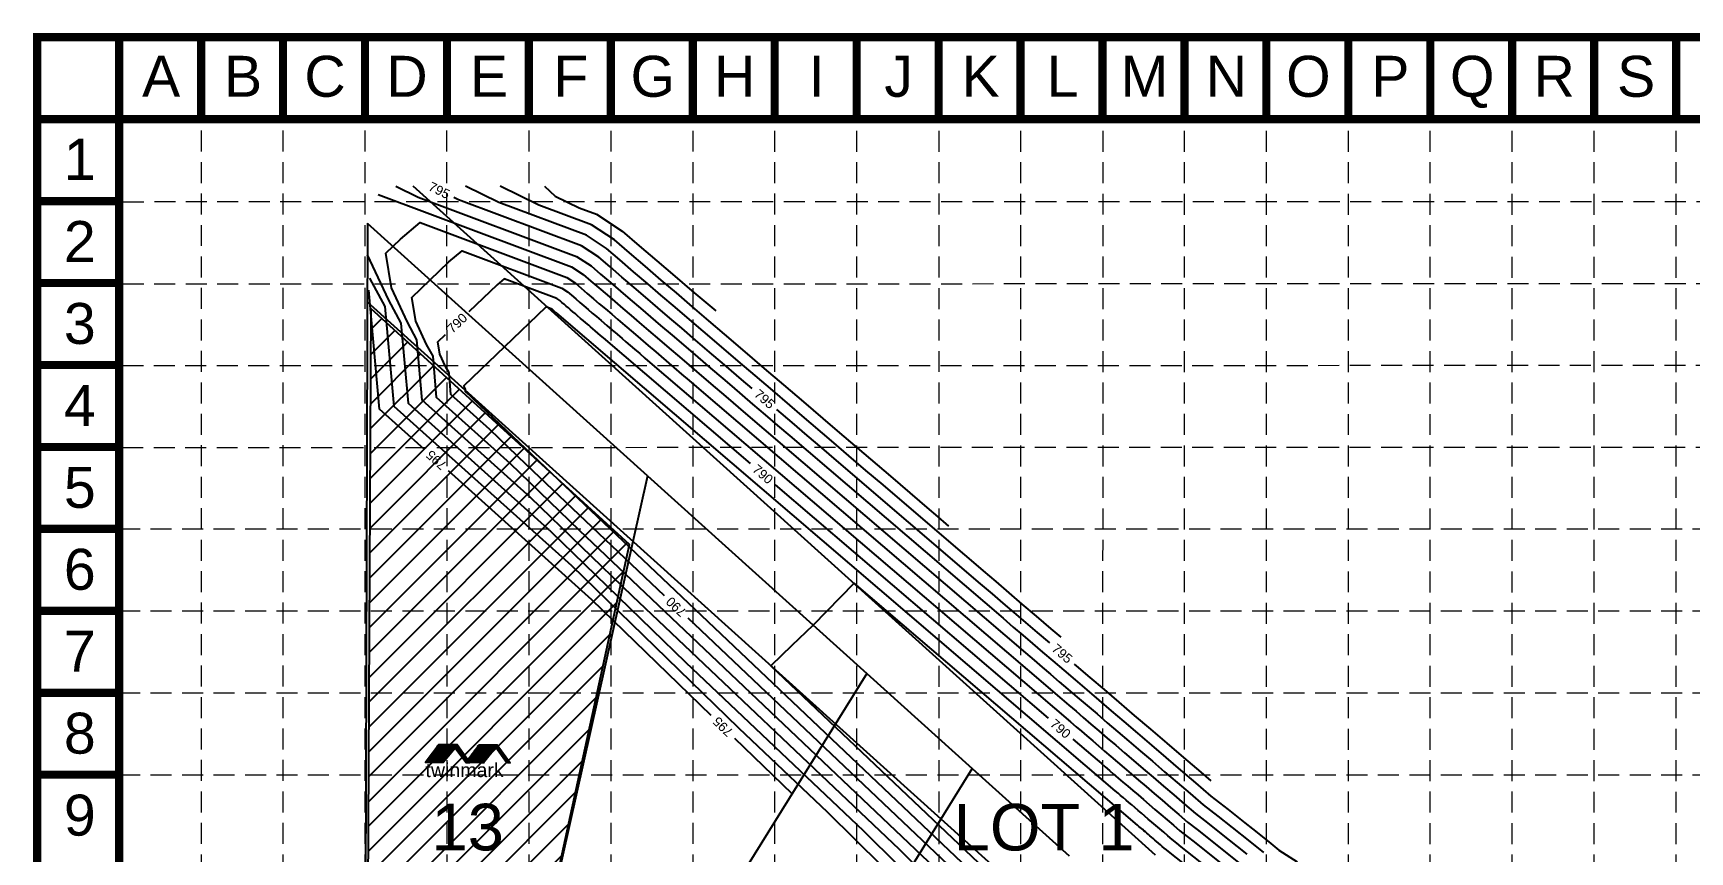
# Model space of a CAD drawing. Extents: x -1498 to -89, y 689 to 2942.
# Drawn here: x -1498 to -788, y 2591 to 2942 of the extents above; entities that cross this region are included whole.
import ezdxf
from ezdxf.enums import TextEntityAlignment as Align

# ---------------------------------------------------------------- set-up
doc = ezdxf.new("R2010")
doc.units = 0
doc.header["$LTSCALE"] = 40
doc.header["$MEASUREMENT"] = 0
for name, pattern in [('DASHED', [0.75, 0.5, -0.25]), ('HIDDEN', [0.375, 0.25, -0.125]), ('PHANTOM2', [1.25, 0.625, -0.125, 0.125, -0.125, 0.125, -0.125])]:
    doc.linetypes.add(name, pattern=pattern)
doc.layers.get('0').update_dxf_attribs({"color": 2, "linetype": 'CONTINUOUS'})
for name, color, linetype in [('BASE', 7, 'CONTINUOUS'), ('CONT-PROP-MAJ', 5, 'CONTINUOUS'), ('CONT-PROP-MIN', 3, 'CONTINUOUS'), ('CONT-PROP-TEXT', 4, 'CONTINUOUS'), ('CTRL-LOTS', 2, 'PHANTOM2'), ('CTRL-LOTS-TEXT', 2, 'CONTINUOUS'), ('CTRL-ROW-TEXT', 2, 'CONTINUOUS'), ('GRAD-CHAN', 1, 'CONTINUOUS'), ('GRID', 254, 'DASHED'), ('SODDED LOT', 2, 'CONTINUOUS')]:
    doc.layers.add(name, color=color, linetype=linetype)
doc.styles.get("Standard").update_dxf_attribs({"font": 'ARIAL.TTF'})
pattern_1 = [(45, (4.854334407307874, -12.18938809205213), (-0.08838834764831843, 0.08838834764831845), [])]

# ---------------------------------------------------------------- blocks, each defined once
blk = doc.blocks.new('A$C198E63FF')
h = blk.add_hatch()
h.set_pattern_fill('ANSI31', color=13, style=0)
h.set_pattern_definition(pattern_1)
h.paths.add_polyline_path([(73.40358997496685, 43.43432630135123), (95.95476146526772, 73.77610925787079), (127.2681583846191, 73.77610925787079), (149.5735913536467, 42.86797112376875), (142.9478465513587, 42.99509203079428), (124.7094363055133, 68.78023178847573), (103.6758729932392, 42.86797112376875)])
h.paths.add_polyline_path([(3.73605410065494, 43.2002191063489), (26.89828842531125, 74.02054019488199), (58.21168534466989, 74.02054019488199), (80.36558434990093, 43.29314156045132), (73.12803707660925, 43.44820198452866), (54.7676032676157, 67.89287476630628), (34.61939995329004, 43.11240206078723)])
h = blk.add_hatch()
h.set_pattern_fill('ANSI31', color=13, style=0)
h.set_pattern_definition(pattern_1)
h.paths.add_polyline_path([(3.73605410065494, 43.2002191063489), (26.89828842531125, 74.02054019488199), (58.21168534466989, 74.02054019488199), (80.36558434990093, 43.29314156045132), (73.12803707660925, 43.44820198452866), (54.7676032676157, 67.89287476630628), (34.61939995329004, 43.11240206078723)])
h.paths.add_polyline_path([(76.91702390867658, 48.12618542090797), (73.42420407257748, 43.42258133785174), (80.2764476804141, 43.3562380966265)], flags=17)
h = blk.add_hatch()
h.set_pattern_fill('ANSI31', color=13, style=0)
h.set_pattern_definition(pattern_1)
h.paths.add_polyline_path([(76.91702390867658, 48.12618542090797), (73.42420407257748, 43.42258133785174), (80.2764476804141, 43.3562380966265)])
at = {"color": 13}
for points in [[(3.73605410065494, 43.2002191063489), (26.89828842531125, 74.02054019488199), (58.21168534466989, 74.02054019488199), (80.36558434990093, 43.29314156045132), (73.12803707660925, 43.44820198452866), (54.7676032676157, 67.89287476630628), (34.61939995329004, 43.11240206078723)], [(73.40358997496685, 43.43432630135123), (95.95476146526772, 73.77610925787079), (127.2681583846191, 73.77610925787079), (149.5735913536467, 42.86797112376875), (142.9478465513587, 42.99509203079428), (124.7094363055133, 68.78023178847573), (103.6758729932392, 42.86797112376875)], [(76.91702390867658, 48.12618542090797), (73.42420407257748, 43.42258133785174), (80.2764476804141, 43.3562380966265)]]:
    blk.add_lwpolyline(points, close=True, dxfattribs=at)
at = {"color": 13, "insert": (4.130270747701445, 42.19842216924716), "char_height": 24, "width": 726.0385859748237, "attachment_point": 1}
blk.add_mtext('twinmark', dxfattribs=at)
blk = doc.blocks.new('Twinmark logo')
at = {"color": 13}
blk.add_blockref('A$C198E63FF', (20.78548737873393, 28.33885337089089), dxfattribs=at)

msp = doc.modelspace()

# ---------------------------------------------------------------- hatches: boundary and pattern name
at = {"layer": 'SODDED LOT', "linetype": 'Continuous'}
h = msp.add_hatch(dxfattribs=at)
h.set_pattern_fill('ANSI31', color=256, scale=60, style=0)
h.set_pattern_definition([(45, (0, 0), (-5.303300858899106, 5.303300858899107), [])])
h.paths.add_polyline_path([(-875.380988619976, 1198.25064252826), (-875.035203375317, 1052.724119267622), (-815.9054664425148, 1053.415455322261), (-816.251251687172, 1197.904974500941)])
h.paths.add_polyline_path([(-360.0689778574779, 1463.810326588778), (-223.944822537007, 1463.306339446583), (-223.4406607028432, 1408.875450499058), (-360.283727725011, 1409.180164674686)])
h.paths.add_polyline_path([(-735.3661224161187, 2022.023952424515), (-629.45047553728, 1959.742119428206), (-608.6827025416169, 1993.420441332768), (-598.9910766772955, 2009.106235350045), (-598.6840660337857, 2013.789273437915), (-599.3994925073166, 2021.417824315864), (-602.3406685050722, 2027.616013036723), (-606.394736518545, 2032.065998478578), (-609.2564309102672, 2033.814207926261), (-694.791993292918, 2087.026363544829), (-700.5921031056314, 2077.72938272875)])
h.paths.add_polyline_path([(-915.7014782504612, 1518.725098957657), (-791.7794863190866, 1517.605712184128), (-791.032968849735, 1743.722673208436), (-915.7014782504612, 1742.976411246965)])
h.paths.add_polyline_path([(-1077.910024363673, 1352.130394424815), (-953.2010495085287, 1352.461812806493), (-953.7072012584449, 1297.393983204874), (-1077.962084240506, 1297.812811750503)])
h.paths.add_polyline_path([(-1070.216757014938, 2354.027174105138), (-1064.554365475604, 2363.546992236851), (-968.2710495726496, 2520.795748989505), (-874.5732438584528, 2461.982532657868), (-977.0305666921722, 2295.495810829327)])
edge = h.paths.add_edge_path()
edge.add_line((-1356.955668666578, 2233.538252885843), (-1160.325030770842, 2150.053570213011))
edge.add_line((-1160.325030770842, 2150.053570213011), (-1137.265334925411, 2197.403094675179))
edge.add_line((-1137.265334925411, 2197.403094675179), (-1106.373572231965, 2253.534675745553))
edge.add_line((-1106.373572231965, 2253.534675745553), (-1084.871957415267, 2287.489268052562))
edge.add_line((-1084.871957415267, 2287.489268052562), (-1075.835048340447, 2304.62232023533))
edge.add_line((-1075.835048340447, 2304.62232023533), (-1074.135131177994, 2311.013563895568))
edge.add_line((-1074.135131177994, 2311.013563895568), (-1075.745352600381, 2319.27652010105))
edge.add_line((-1075.745352600381, 2319.27652010105), (-1078.536410734121, 2323.998211123804))
edge.add_line((-1078.536410734121, 2323.998211123804), (-1083.367075001283, 2328.397971191284))
edge.add_line((-1083.367075001283, 2328.397971191284), (-1131.040464367745, 2357.781850863873))
edge.add_line((-1131.040464367745, 2357.781850863873), (-1136.779933510847, 2348.16310564682))
edge.add_line((-1136.779933510847, 2348.16310564682), (-1204.166946630341, 2239.507614504957))
edge.add_line((-1204.166946630341, 2239.507614504957), (-1202.490298829538, 2242.263983297362))
edge.add_line((-1202.490298829538, 2242.263983297362), (-1259.929527565697, 2271.908427918804))
edge.add_line((-1259.929527565697, 2271.908427918804), (-1186.100432506724, 2392.422986162896))
edge.add_line((-1186.100432506724, 2392.422986162896), (-1263.124354558571, 2440.197822451028))
edge.add_line((-1263.124354558571, 2440.197822451028), (-1268.333781460333, 2442.213684658317))
edge.add_line((-1268.333781460333, 2442.213684658317), (-1276.904141559417, 2442.045693056704))
edge.add_line((-1276.904141559417, 2442.045693056704), (-1279.760924424976, 2441.037768121737))
edge.add_line((-1279.760924424976, 2441.037768121737), (-1285.138401437325, 2439.861851585157))
edge.add_arc((-1296.388269308244, 2477.442215824039), 39.22809329345707, 77.11254644512252, 286.665330944243, ccw=False)
edge.add_line((-1287.638966378536, 2515.682155699572), (-1242.592829422001, 2722.583025432946))
edge.add_line((-1242.592829422001, 2722.583025432946), (-1353.538672756116, 2823.752381960453))
edge.add_line((-1353.538672756116, 2823.752381960453), (-1356.598898626875, 2240.244598775067))
edge.add_line((-1356.598898626875, 2240.244598775067), (-1356.955668666578, 2233.538252885843))
h.paths.add_polyline_path([(-995.8969464311285, 1052.969601799336), (-995.2785082212831, 1198.376242976263), (-1154.555494345805, 1198.178092709049), (-1154.761191822028, 1194.271302525272), (-1166.485614397085, 1194.271302525272), (-1166.485614397085, 1198.383713245037), (-1171.216518321391, 1197.972472173061), (-1178.621420422185, 1194.888164133237), (-1181.089709620046, 1192.215090996712), (-1180.731179712655, 1052.988663013634)])
h.paths.add_polyline_path([(-480.1734832041657, 1197.724078025441), (-425.4683527011566, 1197.447881647126), (-425.9424127461753, 1052.476810807288), (-480.7358471984644, 1052.262011278784), (-480.2790982702445, 1196.203751871805)])
h.paths.add_polyline_path([(-353.5970126745124, 1243.741513536016), (-224.2705936001166, 1244.084374814952), (-224.04602068026, 1129.818329364937), (-353.3579467266391, 1204.39563874074), (-348.6809200588687, 1218.745408190008), (-348.6809200588687, 1228.693566968466), (-350.9114430804166, 1238.727482705233)])

# ---------------------------------------------------------------- linework, layer by layer
at = {"layer": 'BASE', "color": 9}
msp.add_line((-1461.541699039002, 2905.039997108538), (-125.7049234587437, 2905.039997108538), dxfattribs=at)
at = {"layer": 'BASE', "const_width": 3.515359935737635}
for points in [[(-1461.541699039002, 2940.193596465805), (-1496.69529839646, 2940.193596465805)], [(-1461.541699039002, 2940.193596465805), (-1461.541699039002, 2905.039997108538)], [(-1426.388099681639, 2940.193596465805), (-1426.388099681639, 2905.039997108538)], [(-1391.234500324276, 2940.193596465805), (-1391.234500324276, 2905.039997108538)], [(-1356.080900966914, 2940.193596465805), (-1356.080900966914, 2905.039997108538)], [(-1320.927301609551, 2940.193596465805), (-1320.927301609551, 2905.039997108538)], [(-1285.773702252188, 2940.193596465805), (-1285.773702252188, 2905.039997108538)], [(-1250.620102894826, 2940.193596465805), (-1250.620102894826, 2905.039997108538)], [(-1215.466503537368, 2940.193596465805), (-1215.466503537368, 2905.039997108538)], [(-1180.312904180005, 2940.193596465805), (-1180.312904180005, 2905.039997108538)], [(-1145.159304822642, 2940.193596465805), (-1145.159304822642, 2905.039997108538)], [(-1110.00570546528, 2940.193596465805), (-1110.00570546528, 2905.039997108538)], [(-1074.852106107917, 2940.193596465805), (-1074.852106107917, 2905.039997108538)], [(-1039.698506750554, 2940.193596465805), (-1039.698506750554, 2905.039997108538)], [(-1004.544907393192, 2940.193596465805), (-1004.544907393192, 2905.039997108538)], [(-969.3913080357336, 2940.193596465805), (-969.3913080357336, 2905.039997108538)], [(-934.2377086783708, 2940.193596465805), (-934.2377086783708, 2905.039997108538)], [(-899.0841093210082, 2940.193596465805), (-899.0841093210082, 2905.039997108538)], [(-863.9305099636456, 2940.193596465805), (-863.9305099636456, 2905.039997108538)], [(-828.776910606283, 2940.193596465805), (-828.776910606283, 2905.039997108538)], [(-793.6233112489203, 2940.193596465805), (-793.6233112489203, 2905.039997108538)], [(-1461.541699039002, 2905.039997108538), (-1496.69529839646, 2905.039997108538)], [(-1461.541699039002, 2869.88639775108), (-1496.69529839646, 2869.88639775108)], [(-1461.541699039002, 2834.732798393812), (-1496.69529839646, 2834.732798393812)], [(-1461.541699039002, 2799.579199036354), (-1496.69529839646, 2799.579199036354)], [(-1461.541699039002, 2764.425599678992), (-1496.69529839646, 2764.425599678992)], [(-1461.541699039002, 2729.272000321629), (-1496.69529839646, 2729.272000321629)], [(-1461.541699039002, 2694.118400964171), (-1496.69529839646, 2694.118400964171)], [(-1461.541699039002, 2658.964801606903), (-1496.69529839646, 2658.964801606903)], [(-1461.541699039002, 2623.811202249445), (-1496.69529839646, 2623.811202249445)]]:
    msp.add_lwpolyline(points, dxfattribs=at)
for points in [[(-90.55132410138094, 690.3632375938319), (-90.55132410138094, 2940.193596465805), (-1496.69529839646, 2940.193596465805), (-1496.69529839646, 690.3632375938319)], [(-125.7049234587437, 725.5168369510991), (-125.7049234587437, 2905.039997108538), (-1461.541699039002, 2905.039997108538), (-1461.541699039002, 725.5168369510991)]]:
    msp.add_lwpolyline(points, close=True, dxfattribs=at)
at = {"layer": 'CONT-PROP-MAJ', "color": 35}
for p, q in [((-1180.0851, 2748.1825), (-1063.0375, 2648.1033)), ((-1105.7848, 2585.0031), (-1217.5143, 2690.9867)), ((-1197.5116, 2639.5048), (-1173.026, 2615.7729))]:
    msp.add_line(p, q, dxfattribs=at)
for points in [[(-1189.9812, 2789.5263), (-1194.5305, 2793.4162), (-1201.0487, 2798.9893), (-1207.2286, 2804.2731), (-1214.253, 2810.2792), (-1220.1538, 2815.3247), (-1225.2557, 2819.687), (-1230.4945, 2824.1664), (-1235.7323, 2828.6446), (-1240.6191, 2832.823), (-1245.8416, 2837.2885), (-1250.9136, 2841.6253), (-1255.769, 2845.777), (-1263.1537, 2850.6903), (-1315.9819, 2870.4814), (-1317.9215, 2871.4297)], [(-1190.7258, 2757.2807), (-1253.8372, 2811.2428), (-1254.9864, 2812.2254), (-1256.1388, 2813.2107), (-1257.3226, 2814.2229), (-1259.2864, 2815.902), (-1260.1317, 2816.6248), (-1261.2814, 2817.6079), (-1262.4743, 2818.6278), (-1263.6052, 2819.5948), (-1264.8907, 2820.6939), (-1265.9706, 2821.6173), (-1266.9043, 2822.4156), (-1267.863, 2823.2354), (-1268.8216, 2824.0549), (-1269.7159, 2824.8196), (-1270.6717, 2825.6368), (-1271.5999, 2826.4305), (-1272.4884, 2827.1902), (-1273.8399, 2828.0894), (-1296.4193, 2836.5483), (-1299.4363, 2833.9975), (-1311.5057, 2822.3996)], [(-1330.7161, 2763.4748), (-1349.9053, 2780.7034), (-1354.3943, 2831.7177)], [(-1227.6715, 2700.6216), (-1286.8445, 2756.7516), (-1302.5417, 2771.9655), (-1319.2146, 2786.9349), (-1320.0361, 2796.2709), (-1321.5025, 2798.945), (-1323.9634, 2804.2318), (-1324.8419, 2809.5842), (-1321.6003, 2812.6992)], [(-1062.293, 2680.3487), (-1067.5902, 2684.878), (-1072.5269, 2689.0992), (-1077.5633, 2693.4057), (-1082.3262, 2697.4779), (-1086.9389, 2701.4219), (-1091.9782, 2705.7307), (-1153.8531, 2758.6356), (-1160.1329, 2764.0048), (-1166.4298, 2769.3891), (-1172.8986, 2774.9198), (-1179.3406, 2780.428)], [(-1207.5646, 2649.2484), (-1258.7995, 2698.9062), (-1320.2987, 2754.1218)], [(-993.1284, 2621.2112), (-997.3759, 2624.843), (-1004.7614, 2631.1579), (-1011.9766, 2637.3266), (-1019.0272, 2643.3552), (-1025.9189, 2649.248), (-1032.5852, 2654.9477), (-1038.8787, 2660.3291), (-1044.9552, 2665.5247), (-1050.8382, 2670.5549), (-1051.6522, 2671.2508)], [(-1052.3968, 2639.0052), (-1043.8726, 2631.7167), (-1042.0308, 2630.142), (-1040.345, 2628.7005), (-1038.6042, 2627.2122), (-1036.7635, 2625.6382), (-1034.9592, 2624.0954), (-1032.9845, 2622.4069), (-1030.949, 2620.6666), (-1028.8367, 2618.8606), (-1026.6865, 2617.0222), (-1024.4657, 2615.1233), (-1022.1655, 2613.1565), (-1019.7291, 2611.0733), (-1017.2103, 2608.9196), (-1014.6335, 2606.7163), (-1011.9964, 2604.4617), (-1009.2972, 2602.1537), (-1006.5334, 2599.7906), (-1003.4532, 2597.3744), (-1000.447, 2594.9881), (-980.2220000000001, 2578.9348)]]:
    msp.add_lwpolyline(points, dxfattribs=at)
at = {"layer": 'CONT-PROP-MIN', "color": 35}
for points in [[(-1350.488, 2872.7667), (-1267.4282, 2841.65), (-1262.4568, 2838.3423), (-1259.1881, 2835.5474), (-1255.7736, 2832.6278), (-1252.2578, 2829.6216), (-1248.968, 2826.8087), (-1245.4419, 2823.794), (-1241.9152, 2820.7784), (-1238.4805, 2817.8417), (-1234.5081, 2814.4451), (-1229.7793, 2810.4018), (-1225.6189, 2806.8447), (-1221.2309, 2803.0929), (-1217.0015, 2799.4765), (-1213.8922, 2796.8179), (-1206.6682, 2790.6411), (-1202.3134, 2786.9178), (-1198.0743, 2783.293), (-1193.8467, 2779.6784), (-1072.736, 2676.1251), (-1068.9757, 2672.9099), (-1065.5337, 2669.967), (-1061.9797, 2666.9283), (-1058.2216, 2663.7148), (-1054.5378, 2660.565), (-1050.506, 2657.1176), (-1046.3503, 2653.5644), (-1042.0376, 2649.8772), (-1037.6477, 2646.1237), (-1033.1135, 2642.2468), (-1028.4173, 2638.2312), (-1023.443, 2633.9781), (-1018.3005, 2629.581), (-1013.0393, 2625.0825), (-1007.6554, 2620.4794), (-1002.1444, 2615.7673), (-996.5018, 2610.9426), (-990.2129000000001, 2606.0094), (-984.0753000000001, 2601.1374), (-976.5633, 2595.1749), (-970.5777, 2590.4239)], [(-1342.858098400628, 2876.329172122823), (-1333.235, 2871.624), (-1265.291, 2846.1701), (-1259.1129, 2842.0596), (-1255.0508, 2838.5864), (-1250.8076, 2834.9582), (-1246.4385, 2831.2223), (-1242.3502, 2827.7267), (-1237.9682, 2823.9802), (-1233.5855, 2820.2327), (-1229.3172, 2816.5832), (-1224.3805, 2812.3621), (-1218.5039, 2807.3374), (-1213.3338, 2802.917), (-1207.8807, 2798.2545), (-1202.6248, 2793.7604), (-1198.7607, 2790.4565), (-1189.7834, 2782.7804), (-1184.3716, 2778.1534), (-1179.1036, 2773.6489), (-1173.8499, 2769.157), (-1082.3571, 2690.9279), (-1077.9573, 2687.1659), (-1073.9299, 2683.7225), (-1069.7715, 2680.167), (-1065.3743, 2676.407), (-1061.064, 2672.7215), (-1056.3465, 2668.6878), (-1051.4841, 2664.5303), (-1046.4379, 2660.2161), (-1041.3014, 2655.8242), (-1035.9961, 2651.288), (-1030.5013, 2646.5895), (-1024.681, 2641.613), (-1018.6638, 2636.4681), (-1012.508, 2631.2046), (-1006.2084, 2625.8187), (-999.7602, 2620.3052), (-993.1579, 2614.6599), (-985.7995000000001, 2608.8878), (-978.6181, 2603.1872), (-975.3437, 2600.5882), (-968.3769000000001, 2595.0585), (-964.0179, 2591.4941), (-956.2253000000001, 2586.4811)], [(-1057.4344, 2682.7712), (-1061.7516, 2686.4622), (-1068.0275, 2691.8283), (-1074.1164, 2697.0345), (-1079.6796, 2701.7914), (-1085.3552, 2706.6444), (-1090.7224, 2711.2334), (-1095.9205, 2715.6779), (-1101.5993, 2720.5335), (-1133.8562, 2748.1141), (-1141.1622, 2754.3606), (-1148.488, 2760.6248), (-1156.0138, 2767.0592), (-1168.4979, 2777.7337), (-1173.8713, 2782.3282), (-1181.1804, 2788.5778), (-1188.7636, 2795.0616), (-1195.9533, 2801.2088), (-1204.1254, 2808.1962), (-1210.9904, 2814.0661), (-1216.926, 2819.1412), (-1223.0207, 2824.3527), (-1229.1145, 2829.5626), (-1234.7998, 2834.4237), (-1240.8756, 2839.6189), (-1246.7763, 2844.6643), (-1252.4251, 2849.4943), (-1261.0165, 2855.2105), (-1298.7289, 2869.3387), (-1313.025989454309, 2876.329172122823)], [(-1105.5742, 2730.5086), (-1111.2205, 2735.3363), (-1113.8594, 2737.5927), (-1122.1915, 2744.7165), (-1130.5462, 2751.8604), (-1139.1289, 2759.1986), (-1153.3665, 2771.3723), (-1159.4946, 2776.6122), (-1167.8302, 2783.7395), (-1176.4785, 2791.1339), (-1184.678, 2798.1444), (-1193.9979, 2806.1133), (-1201.8271, 2812.8076), (-1208.5963, 2818.5955), (-1215.547, 2824.5389), (-1222.4966, 2830.4805), (-1228.9804, 2836.0243), (-1235.9096, 2841.9492), (-1242.6391, 2847.7033), (-1249.0813, 2853.2117), (-1258.8793, 2859.7307), (-1281.4759, 2868.1961), (-1298.109894791511, 2876.329172122823)], [(-1279.025261450579, 2876.329172122823), (-1274.4969, 2872.0769), (-1264.2228, 2867.0534), (-1256.742, 2864.2509), (-1245.7374, 2856.929), (-1238.5018, 2850.7423), (-1230.9435, 2844.2796), (-1223.161, 2837.625), (-1215.8788, 2831.3985), (-1205.556005045486, 2822.769947354514)], [(-1102.0887, 2567.2488), (-1126.8239, 2591.7548), (-1241.3171, 2700.3601), (-1285.0448, 2742.7418), (-1331.4909, 2784.4423), (-1333.7794, 2810.4496), (-1337.8642, 2817.899), (-1344.7196, 2832.6263), (-1347.167, 2847.5368), (-1344.0184, 2850.5624), (-1340.8698, 2853.588), (-1332.4651, 2860.6939), (-1269.5654, 2837.1298), (-1265.8007, 2834.6249), (-1263.3254, 2832.5084), (-1260.7396, 2830.2975), (-1258.0772, 2828.0209), (-1255.5859, 2825.8908), (-1252.9156, 2823.6078), (-1250.2449, 2821.3241), (-1247.6439, 2819.1002), (-1244.6356, 2816.528), (-1241.0546, 2813.4661), (-1237.904, 2810.7724), (-1234.5811, 2807.9312), (-1231.3782, 2805.1926), (-1229.0236, 2803.1793), (-1223.553, 2798.5017), (-1220.2552, 2795.6821), (-1217.045, 2792.9371), (-1213.8435, 2790.1999), (-1063.1149, 2661.3223), (-1059.9941, 2658.6539), (-1057.1375, 2656.2115), (-1054.1879, 2653.6896), (-1051.0689, 2651.0226), (-1048.0116, 2648.4085), (-1044.6655, 2645.5474), (-1041.2166, 2642.5985), (-1037.6373, 2639.5383), (-1033.994, 2636.4232), (-1030.2309, 2633.2056), (-1026.3334, 2629.873), (-1022.205, 2626.3432), (-1017.9371, 2622.6938), (-1013.5707, 2618.9604), (-1009.1024, 2615.1402), (-1004.5287, 2611.2295), (-999.8457000000001, 2607.2253), (-994.6263, 2603.1311), (-989.5325, 2599.0877), (-977.7828000000001, 2589.7615)], [(-1355.0977, 2846.8236), (-1346.045, 2827.3759), (-1340.651, 2817.539), (-1337.629, 2783.196), (-1276.2964, 2728.1299), (-1218.5534, 2672.1644), (-1142.2246, 2599.7608), (-1112.4208, 2570.2331), (-1081.1063, 2539.3067), (-1044.5154, 2504.9727), (-1041.6712, 2502.5621), (-999.0637, 2469.0048), (-952.3738000000001, 2439.8152), (-905.4201, 2410.6256), (-862.4399000000001, 2385.6628), (-855.3246, 2381.0109), (-807.5087000000001, 2352.3511), (-749.36, 2316.2951), (-746.0177, 2312.6194)], [(-1111.4232, 2583.7488), (-1264.0808, 2728.5558), (-1293.7932, 2757.3536), (-1325.3527, 2785.6886), (-1326.9078, 2803.3602), (-1329.6833, 2808.422), (-1334.3415, 2818.429), (-1336.0045, 2828.5605), (-1328.0788, 2836.1767), (-1320.1531, 2843.7928), (-1314.4422, 2848.6211), (-1271.7027, 2832.6096), (-1269.1446, 2830.9076), (-1267.4626, 2829.4694), (-1265.7056, 2827.9671), (-1263.8966, 2826.4202), (-1262.2038, 2824.9728), (-1260.3893, 2823.4216), (-1258.5746, 2821.8699), (-1256.8073, 2820.3587), (-1254.7632, 2818.611), (-1252.3299, 2816.5304), (-1250.1892, 2814.7001), (-1247.9312, 2812.7695), (-1245.7549, 2810.9087), (-1244.155, 2809.5407), (-1240.4378, 2806.3623), (-1238.197, 2804.4464), (-1236.0157, 2802.5813), (-1233.8403, 2800.7213), (-1053.4937, 2646.5195), (-1051.0124, 2644.3979), (-1048.7412, 2642.456), (-1046.3961, 2640.4509), (-1043.9162, 2638.3304), (-1041.4854, 2636.252), (-1038.825, 2633.9772), (-1036.0828, 2631.6325), (-1033.237, 2629.1995), (-1030.3403, 2626.7227), (-1027.3483, 2624.1644), (-1024.2495, 2621.5147), (-1020.9671, 2618.7082), (-1017.5737, 2615.8067), (-1014.1021, 2612.8383), (-1010.5494, 2609.8009), (-1006.9129, 2606.6916), (-1003.1896, 2603.5079), (-999.0397, 2600.2527), (-994.9898000000001, 2597.0379), (-979.0024000000001, 2584.3481)], [(-1354.2259, 2836.8529), (-1347.5227, 2824.6283), (-1343.7672, 2781.9497), (-1267.548, 2713.518), (-1195.7897, 2643.9686), (-1157.6253, 2607.7669), (-1122.7528, 2573.2174), (-1086.1127, 2537.0314)], [(-981.4416, 2573.5214), (-1005.9042, 2592.9383), (-1007.8666, 2594.496), (-1009.8773, 2596.0733), (-1011.6814, 2597.6159), (-1013.4434, 2599.1225), (-1015.1648, 2600.5942), (-1016.847, 2602.0325), (-1018.4912, 2603.4384), (-1020.0816, 2604.7982), (-1021.5831, 2606.0821), (-1023.0328, 2607.3217), (-1024.4364, 2608.5218), (-1025.8153, 2609.7007), (-1027.144, 2610.8367), (-1028.433, 2611.9389), (-1029.6108, 2612.946), (-1030.8124, 2613.9735), (-1031.9487, 2614.945), (-1033.0492, 2615.886), (-1034.2515, 2616.9139), (-1273.834, 2821.7642), (-1273.9571, 2821.8695), (-1274.0806, 2821.9751), (-1274.2074, 2822.0835), (-1274.6316, 2822.4462), (-1275.0183, 2822.7768), (-1275.3368, 2823.0491), (-1275.5353, 2823.2189), (-1275.8323, 2823.4729), (-1275.9771, 2823.5692), (-1278.3963, 2824.4755), (-1278.7196, 2824.2022), (-1296.1996, 2807.4051), (-1313.6794, 2790.608), (-1313.5853, 2790.0345), (-1313.3216, 2789.468), (-1313.1645, 2789.1815), (-1313.0765, 2788.1812), (-1311.2901, 2786.5774), (-1309.6083, 2784.9473), (-1080.6217, 2567.7367)], [(-982.6612, 2568.1081), (-1011.3614, 2590.8885), (-1012.28, 2591.6176), (-1013.2212, 2592.356), (-1014.0657, 2593.078), (-1014.8904, 2593.7832), (-1015.6962, 2594.4721), (-1016.4836, 2595.1454), (-1017.2532, 2595.8034), (-1017.9977, 2596.44), (-1018.7005, 2597.0409), (-1019.3791, 2597.6211), (-1020.0361, 2598.1829), (-1020.6815, 2598.7347), (-1021.3034, 2599.2665), (-1021.9068, 2599.7824), (-1022.4582, 2600.2538), (-1023.0206, 2600.7348), (-1023.5525, 2601.1895), (-1024.0676, 2601.63), (-1024.6304, 2602.1112), (-1146.1987, 2706.0558), (-1163.951, 2687.8561), (-1172.9776, 2679.1821), (-1182.0042, 2670.5081), (-1065.221, 2559.7307)]]:
    msp.add_lwpolyline(points, dxfattribs=at)
at = {"layer": 'CTRL-LOTS', "color": 7, "linetype": 'Continuous'}
for p, q in [((-1360.833788411114, 1032.805743139103), (-1354.857018337418, 2860.383117074068)), ((-1234.860103229613, 2752.022129996476), (-1355.008189030857, 2860.300012614488)), ((-1234.860103229613, 2752.022129996476), (-1285.34074901633, 2525.992906364526)), ((-1234.860103229613, 2752.022129996476), (-1140.835280324042, 2667.286624891631)), ((-1140.835280324042, 2667.286624891631), (-1248.867900564019, 2493.194156997301)), ((-1140.835280324042, 2667.286624891631), (-1095.548056159501, 2626.473617264563)), ((-1095.548056159501, 2626.473617264563), (-1205.042415563334, 2450.025585116697)), ((-1095.548056159501, 2626.473617264563), (-1054.034767342006, 2589.061693606418))]:
    msp.add_line(p, q, dxfattribs=at)
at = {"layer": 'GRAD-CHAN', "color": 5}
for p, q in [((-1016.948407257171, 2589.293529905), (-1335.450968771663, 2876.329172122823)), ((-1050.421334343099, 2552.15105890077), (-1355.116034008617, 2826.74300686813))]:
    msp.add_line(p, q, dxfattribs=at)
at = {"layer": 'GRID', "color": 252, "linetype": 'HIDDEN', "lineweight": 0, "ltscale": 0.9}
for p, q in [((-1426.067200876184, 866.1361808682535), (-1426.257447618874, 2903.719199095622)), ((-1390.764479357302, 866.1306305421853), (-1391.201560301947, 2903.703368168733)), ((-1355.716091005917, 866.1251202026095), (-1356.040025610028, 2903.610731115157)), ((-1320.375240072808, 866.1195638818), (-1320.932061460759, 2903.556331737055)), ((-1285.542084943196, 866.1140873813877), (-1285.690519003866, 2903.828209548297)), ((-1250.605116379728, 866.1085945593326), (-1250.49490451356, 2903.762874724252)), ((-1215.186526673138, 866.1030260163623), (-1215.375701281845, 2903.633309867128)), ((-1179.908029592185, 866.0974794988822), (-1180.26712804682, 2903.66336415081)), ((-1145.033879618638, 866.0919965532231), (-1145.025991647098, 2903.642174656944)), ((-1109.783468929712, 866.0864544515113), (-1109.821066845914, 2903.633885416915)), ((-1074.847265614997, 866.0809617497692), (-1074.777100207402, 2903.629466253037)), ((-1039.683730037449, 866.0754333066416), (-1039.469529953891, 2903.582886413415)), ((-1004.544907393192, 866.0699087489039), (-1004.544907393192, 2905.039997108538)), ((-969.3913080357336, 866.0643818679579), (-969.3913080357336, 2905.039997108538)), ((-934.237708678371, 866.0588549870118), (-934.2377086783708, 2905.039997108538)), ((-899.0841093210082, 866.0533281060658), (-899.0841093210082, 2905.039997108538)), ((-863.9305099636456, 866.0478012251198), (-863.9305099636456, 2905.039997108538)), ((-828.776910606283, 866.0422743441737), (-828.776910606283, 2905.039997108538)), ((-793.6233112489203, 866.0367474632277), (-793.6233112489203, 2905.039997108538)), ((-1459.942862975382, 2869.650191031913), (-126.2825032890503, 2869.82408731892)), ((-1459.969068165032, 2834.397793067411), (-126.2825032890503, 2834.670487961653)), ((-1460.16707904467, 2799.35170654709), (-125.7049234587437, 2799.579199036354)), ((-1460.214805264451, 2764.229786380752), (-125.7049234587437, 2764.425599678992)), ((-1461.541699039002, 2729.272000321629), (-125.7049234587437, 2729.272000321629)), ((-1461.541699039002, 2694.118400964171), (-125.7049234587437, 2694.118400964171)), ((-1461.541699039002, 2658.964801606903), (-125.7049234587437, 2658.964801606903)), ((-1461.541699039002, 2623.811202249445), (-125.7049234587437, 2623.811202249445))]:
    msp.add_line(p, q, dxfattribs=at)
at = {"layer": 'SODDED LOT', "linetype": 'Continuous'}
msp.add_lwpolyline([(-1287.638966378536, 2515.682155699572), (-1242.592829422001, 2722.583025432946), (-1353.538672756116, 2823.752381960453), (-1356.598898626875, 2240.244598775067)], dxfattribs=at)

# ---------------------------------------------------------------- block references
at = {"layer": 'CTRL-ROW-TEXT', "color": 5, "linetype": 'Continuous', "xscale": 0.25, "yscale": 0.25, "zscale": 0.25}
msp.add_blockref('Twinmark logo', (-1336.35949762061, 2611.155471224231), dxfattribs=at)

# ---------------------------------------------------------------- texts
at = {"layer": 'BASE'}
for s, p in [('A', (-1443.538902052741, 2923.432464879631)), ('B', (-1408.385302695283, 2923.432464879631)), ('C', (-1373.231703338015, 2923.432464879631)), ('D', (-1338.078103980557, 2923.432464879631)), ('E', (-1302.924504623195, 2923.432464879631)), ('F', (-1267.770905265832, 2923.432464879631)), ('G', (-1232.617305908469, 2923.432464879631)), ('H', (-1197.463706551107, 2923.432464879631)), ('I', (-1162.310107193649, 2923.432464879631)), ('J', (-1127.156507836381, 2923.432464879631)), ('K', (-1092.002908478923, 2923.432464879631)), ('L', (-1056.849309121561, 2923.432464879631)), ('M', (-1021.695709764198, 2923.432464879631)), ('N', (-986.5421104068355, 2923.432464879631)), ('O', (-951.3885110494729, 2923.432464879631)), ('P', (-916.2349116920147, 2923.432464879631)), ('Q', (-881.0813123347475, 2923.432464879631)), ('R', (-845.9277129772895, 2923.432464879631)), ('S', (-810.7741136199269, 2923.432464879631)), ('1', (-1478.471047210529, 2887.859285898852)), ('1', (-1478.429583861026, 2887.710093624188)), ('2', (-1478.429583861026, 2852.556514182826)), ('3', (-1478.429559326431, 2817.402901469247)), ('4', (-1478.429534791979, 2782.24929984644)), ('5', (-1478.429534791931, 2747.095709314307)), ('6', (-1478.429534791931, 2711.942129872945)), ('7', (-1478.429510257336, 2676.788517159367)), ('8', (-1478.429485722884, 2641.634915536559)), ('9', (-1478.429608395526, 2606.48126955086))]:
    msp.add_text(s, height=17.57679967868818, dxfattribs=at).set_placement(p, align=Align.MIDDLE_CENTER)
at = {"layer": 'CONT-PROP-TEXT', "color": 35}
for s, rotation, p in [(' 795 ', 333.9439888888889, (-1324.210112877471, 2874.504513378474)), (' 790 ', 43.85895555555555, (-1316.553010672818, 2817.549411912733)), (' 795 ', 319.4680055555556, (-1184.660899130124, 2784.977164211899)), (' 795 ', 138.0816583333334, (-1325.507447197394, 2758.798280999719)), (' 790 ', 319.4685555555556, (-1185.405477494086, 2752.731604287214)), (' 790 ', 136.5117861111111, (-1222.592903241362, 2695.804142803438)), (' 795 ', 319.4697555555556, (-1056.97263028952, 2675.799791724987)), (' 795 ', 135.8955444444445, (-1202.538143788621, 2644.376591175143)), (' 790 ', 319.4685555555556, (-1057.717177494086, 2643.554204287214))]:
    msp.add_text(s, height=4, rotation=rotation, dxfattribs=at).set_placement(p, align=Align.MIDDLE)
at = {"layer": 'CTRL-LOTS-TEXT', "color": 7}
msp.add_text('13', height=20, dxfattribs=at).set_placement((-1312.031329391707, 2591.362627446426), align=Align.CENTER)
msp.add_text('LOT 1', height=20, dxfattribs=at).set_placement((-1064.732450402557, 2601.306359731087), align=Align.MIDDLE_CENTER)

doc.saveas('drawing.dxf')
